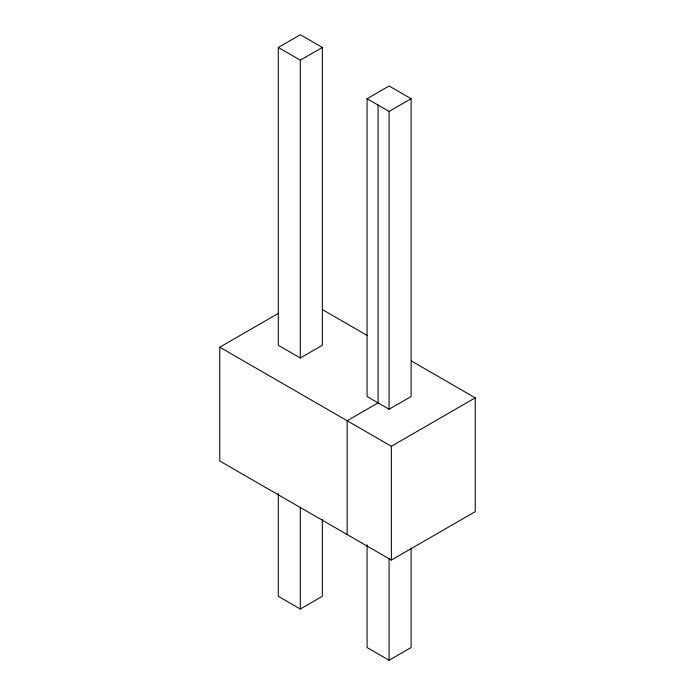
<?xml version="1.0" encoding="UTF-8"?>
<svg xmlns="http://www.w3.org/2000/svg" width="695" height="695" viewBox="0 0 695 695"><rect width="100%" height="100%" fill="white"/><g stroke="black" fill="none" stroke-linecap="round" stroke-linejoin="round"><path stroke-width="1.04" d="M278.304 47.46L300.318 34.75L322.341 47.46L322.341 345.285L300.318 357.995L278.304 345.285L278.304 47.46L300.318 60.17L322.341 47.46M367.073 98.707L389.087 85.998L411.11 98.707L411.11 396.532L389.087 409.242L367.073 396.532L367.073 98.707L389.087 111.426L411.11 98.707M411.475 361.026L475.232 397.844L475.232 511.642L391.363 560.066L219.768 461.002L219.768 347.196L278.478 313.297M219.768 347.196L391.363 446.268L475.232 397.844M278.304 493.502L278.304 596.293L300.318 609.002L322.341 596.293L322.341 519.469M367.073 544.758L367.073 647.54L389.087 660.25L411.11 647.54L411.11 547.999M322.393 309.596L367.403 335.589M391.363 446.268L391.363 560.066M389.087 111.426L389.087 409.242M389.087 558.545L389.087 660.25M378.08 105.067L378.08 402.883L347.153 420.744L347.153 534.542M300.318 60.17L300.318 357.995M300.318 507.298L300.318 609.002"/></g></svg>
